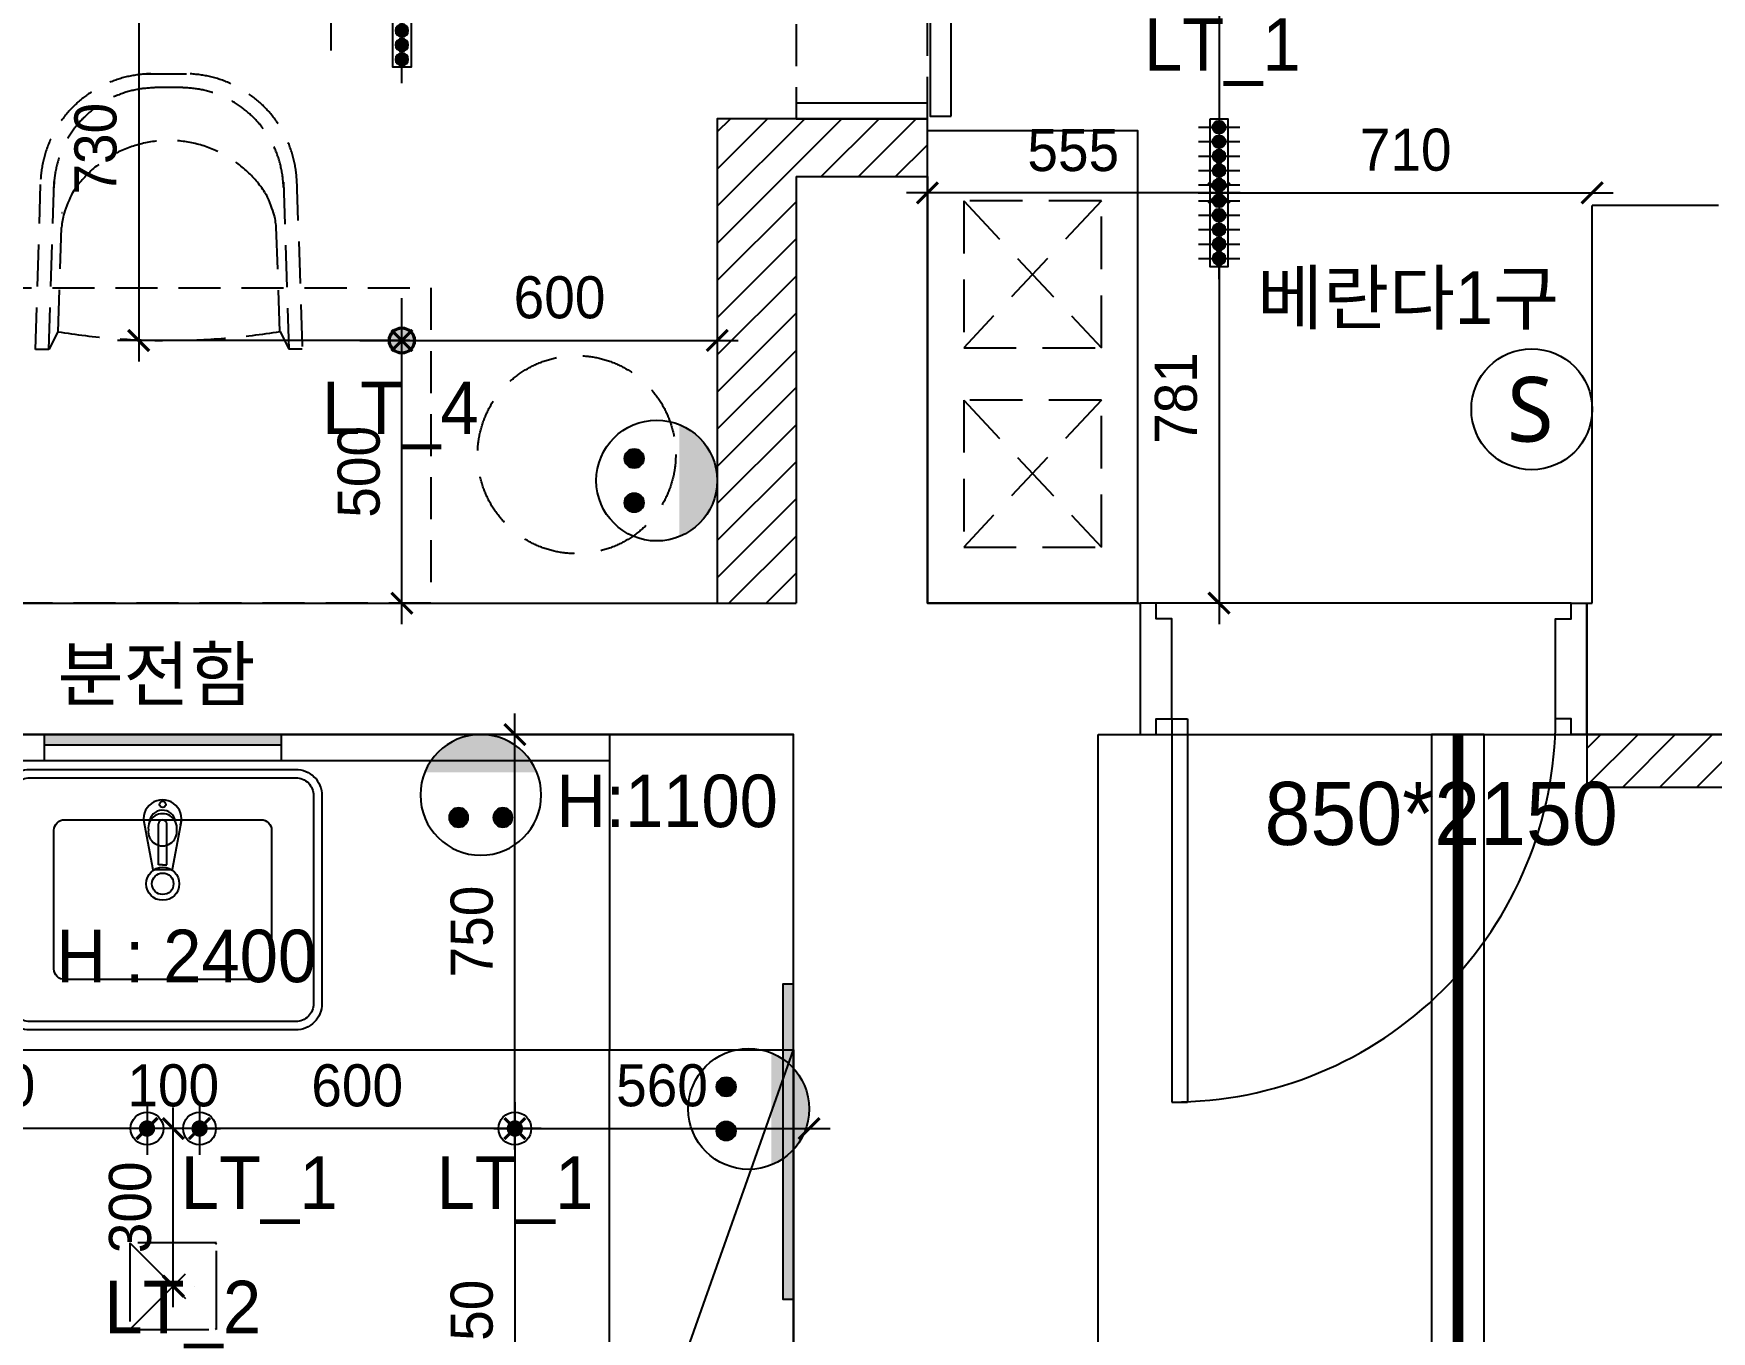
# Model space of a CAD drawing. Header units: inches. Extents: x 45519 to 207552, y -100391 to 47052.
# Drawn here: x 181137 to 184330, y 25843 to 28313 of the extents above; entities that cross this region are included whole.
import ezdxf

# ---------------------------------------------------------------- set-up
doc = ezdxf.new("R2010")
doc.units = ezdxf.units.IN
doc.header["$LTSCALE"] = 100
doc.header["$MEASUREMENT"] = 0
doc.header["$PDSIZE"] = 700.071425
for name, pattern in [('DASHEDX2', [1.5, 1, -0.5]), ('DH-HID2', [1.2, 0.8, -0.4]), ('HID', [2.3, 1.5, -0.8])]:
    doc.linetypes.add(name, pattern=pattern)
for name, color, linetype in [('0-ELC TEXT', 7, 'Continuous'), ('03-WAL NEW', 3, 'Continuous'), ('06-FUR', 6, 'Continuous'), ('07-DIM WAL', 5, 'Continuous'), ('2-con', 2, 'Continuous'), ('3.기호.계단선', 30, 'Continuous'), ('6FUR', 6, 'Continuous'), ('CO-BATH', 6, 'Continuous'), ('CO-DO-FR', 7, 'Continuous'), ('CO-DOOR', 8, 'Continuous'), ('FU-FURM', 251, 'DH-HID2'), ('RC-LIGHT', 7, 'Continuous'), ('도면층4', 4, 'Continuous'), ('도면층5', 5, 'Continuous'), ('설비', 140, 'Continuous')]:
    doc.layers.add(name, color=color, linetype=linetype)
doc.styles.add('HY 울릉도 L', font='')
doc.styles.add('코레일둥고', font='Korail_Round_Gothic_Medium.ttf')
doc.styles.get('HY 울릉도 L').set_extended_font_data('HY울릉도L')
doc.dimstyles.new('40', dxfattribs={"dimscale": 40, "dimtxt": 2, "dimasz": 1, "dimexe": 1, "dimexo": 1, "dimgap": 1, "dimtad": 1, "dimdec": 0, "dimrnd": 0.05, "dimdsep": 46, "dimlunit": 6, "dimtxsty": 'HY 울릉도 L', "dimblk": 'ARCHTICK', "dimcen": 2.5, "dimdle": 1, "dimclrd": 133, "dimclre": 133, "dimclrt": 30, "dimadec": 0, "dimazin": 0, "dimtfac": 1, "dimtdec": 0, "dimtix": 1, "dimtmove": 2, "dimatfit": 3, "dimldrblk": 'ARCHTICK', "dimfxl": 0, "dimlwd": -1, "dimlwe": -1, "dimarcsym": 0})
pattern_1 = [(45, (50851.974, 3807.85), (-35.355339, 35.355339), [])]

# ---------------------------------------------------------------- blocks, each defined once
blk = doc.blocks.new('_ArchTick')
at = {"color": 0, "linetype": 'ByBlock', "const_width": 0.15}
blk.add_lwpolyline([(-0.5, -0.5), (0.5, 0.5)], dxfattribs=at)
blk = doc.blocks.new('*D185')
at = {"layer": '07-DIM WAL', "color": 133}
blk.add_line((182012.9, 26228.8), (182652.9, 26228.8), dxfattribs=at)
at = {"layer": 'Defpoints', "color": 0}
for p in [(182052.9, 26228.8), (182612.9, 26228.8), (182612.9, 26228.8)]:
    blk.add_point(p, dxfattribs=at)
at = {"layer": '07-DIM WAL', "color": 133, "xscale": 40, "yscale": 40, "zscale": 40, "rotation": 180}
blk.add_blockref('_ArchTick', (182052.9, 26228.8), dxfattribs=at)
at = {"layer": '07-DIM WAL', "color": 133, "xscale": 40, "yscale": 40, "zscale": 40}
blk.add_blockref('_ArchTick', (182612.9, 26228.8), dxfattribs=at)
at = {"layer": '07-DIM WAL', "color": 30, "insert": (182332.9, 26310.6), "char_height": 80, "attachment_point": 5, "style": 'HY 울릉도 L'}
blk.add_mtext('560', dxfattribs=at)
blk = doc.blocks.new('*D186')
at = {"layer": '07-DIM WAL', "color": 133}
for p, q in [((182052.9, 26188.8), (182052.9, 27018.8)), ((182087.9, 26978.8), (182012.9, 26978.8)), ((182092.9, 26228.8), (182092.9, 26228.8))]:
    blk.add_line(p, q, dxfattribs=at)
at = {"layer": 'Defpoints', "color": 0}
for p in [(182052.9, 26978.8), (182127.9, 26978.8), (182052.9, 26228.8)]:
    blk.add_point(p, dxfattribs=at)
at = {"layer": '07-DIM WAL', "color": 133, "xscale": 40, "yscale": 40, "zscale": 40}
for p, rotation in [((182052.9, 26978.8), 90), ((182052.9, 26228.8), 270)]:
    blk.add_blockref('_ArchTick', p, dxfattribs=dict(at, rotation=rotation))
at = {"layer": '07-DIM WAL', "color": 30, "insert": (181971.2, 26603.8), "char_height": 80, "attachment_point": 5, "rotation": 90, "style": 'HY 울릉도 L'}
blk.add_mtext('750', dxfattribs=at)
blk = doc.blocks.new('*D187')
at = {"layer": '07-DIM WAL', "color": 133}
for p, q in [((182052.9, 26268.8), (182052.9, 25438.8)), ((182087.9, 25478.8), (182012.9, 25478.8))]:
    blk.add_line(p, q, dxfattribs=at)
at = {"layer": 'Defpoints', "color": 0}
for p in [(182052.9, 26228.8), (182052.9, 25478.8), (182127.9, 25478.8)]:
    blk.add_point(p, dxfattribs=at)
at = {"layer": '07-DIM WAL', "color": 133, "xscale": 40, "yscale": 40, "zscale": 40}
for p, rotation in [((182052.9, 26228.8), 90), ((182052.9, 25478.8), 270)]:
    blk.add_blockref('_ArchTick', p, dxfattribs=dict(at, rotation=rotation))
at = {"layer": '07-DIM WAL', "color": 30, "insert": (181971.2, 25853.8), "char_height": 80, "attachment_point": 5, "rotation": 90, "style": 'HY 울릉도 L'}
blk.add_mtext('750', dxfattribs=at)
blk = doc.blocks.new('*D188')
at = {"layer": '07-DIM WAL', "color": 133}
blk.add_line((182092.9, 26228.8), (181412.9, 26228.8), dxfattribs=at)
at = {"layer": 'Defpoints', "color": 0}
for p in [(181452.9, 26228.8), (181452.9, 26228.8), (182052.9, 26228.8)]:
    blk.add_point(p, dxfattribs=at)
at = {"layer": '07-DIM WAL', "color": 133, "xscale": 40, "yscale": 40, "zscale": 40, "rotation": 180}
blk.add_blockref('_ArchTick', (181452.9, 26228.8), dxfattribs=at)
at = {"layer": '07-DIM WAL', "color": 133, "xscale": 40, "yscale": 40, "zscale": 40}
blk.add_blockref('_ArchTick', (182052.9, 26228.8), dxfattribs=at)
at = {"layer": '07-DIM WAL', "color": 30, "insert": (181752.9, 26310.5), "char_height": 80, "attachment_point": 5, "style": 'HY 울릉도 L'}
blk.add_mtext('600', dxfattribs=at)
blk = doc.blocks.new('*D189')
at = {"layer": '07-DIM WAL', "color": 133}
for p, q in [((181352.9, 26228.8), (181312.9, 26228.8)), ((181452.9, 26228.8), (181352.9, 26228.8)), ((181452.9, 26228.8), (181492.9, 26228.8)), ((181352.9, 26188.8), (181352.9, 26188.8)), ((181452.9, 26188.8), (181452.9, 26188.8))]:
    blk.add_line(p, q, dxfattribs=at)
at = {"layer": 'Defpoints', "color": 0}
for p in [(181352.9, 26228.8), (181352.9, 26228.8), (181452.9, 26228.8)]:
    blk.add_point(p, dxfattribs=at)
at = {"layer": '07-DIM WAL', "color": 133, "xscale": 40, "yscale": 40, "zscale": 40}
blk.add_blockref('_ArchTick', (181352.9, 26228.8), dxfattribs=at)
at = {"layer": '07-DIM WAL', "color": 133, "xscale": 40, "yscale": 40, "zscale": 40, "rotation": 180}
blk.add_blockref('_ArchTick', (181452.9, 26228.8), dxfattribs=at)
at = {"layer": '07-DIM WAL', "color": 30, "insert": (181402.9, 26310.5), "char_height": 80, "attachment_point": 5, "style": 'HY 울릉도 L'}
blk.add_mtext('100', dxfattribs=at)
blk = doc.blocks.new('*D190')
at = {"layer": '07-DIM WAL', "color": 133}
for p, q in [((181392.9, 26228.8), (180712.9, 26228.8)), ((181352.9, 26188.8), (181352.9, 26188.8))]:
    blk.add_line(p, q, dxfattribs=at)
at = {"layer": 'Defpoints', "color": 0}
for p in [(180752.9, 26228.8), (180752.9, 26228.8), (181352.9, 26228.8)]:
    blk.add_point(p, dxfattribs=at)
at = {"layer": '07-DIM WAL', "color": 133, "xscale": 40, "yscale": 40, "zscale": 40, "rotation": 180}
blk.add_blockref('_ArchTick', (180752.9, 26228.8), dxfattribs=at)
at = {"layer": '07-DIM WAL', "color": 133, "xscale": 40, "yscale": 40, "zscale": 40}
blk.add_blockref('_ArchTick', (181352.9, 26228.8), dxfattribs=at)
at = {"layer": '07-DIM WAL', "color": 30, "insert": (181052.9, 26310.5), "char_height": 80, "attachment_point": 5, "style": 'HY 울릉도 L'}
blk.add_mtext('600', dxfattribs=at)
blk = doc.blocks.new('1')
at = {"linetype": 'Continuous'}
h = blk.add_hatch(color=4, dxfattribs=at)
h.dxf.hatch_style = 1
edge = h.paths.add_edge_path()
edge.add_arc((11539653.5, -14273503.8), 37.5, 0, 360)
at = {"color": 1, "linetype": 'Continuous'}
for p, q in [((11539653.5, -14273637.1), (11539653.5, -14273370.5)), ((11539520.2, -14273503.8), (11539786.8, -14273503.8))]:
    blk.add_line(p, q, dxfattribs=at)
at = {"color": 4, "linetype": 'Continuous'}
for radius in [41.5, 37.5]:
    blk.add_circle((11539653.5, -14273503.8), radius, dxfattribs=at)
blk = doc.blocks.new("5RN'")
at = {"layer": 'RC-LIGHT'}
blk.add_lwpolyline([(188137.5, 27400.3), (188277.5, 27400.3), (188277.5, 27435.3), (188137.5, 27435.3)], close=True, dxfattribs=at)
at = {"layer": 'RC-LIGHT', "yscale": 0.2948704765105351, "zscale": 0.2948704765105351}
for p, xscale in [((-3214550.6, 4236252.7), 0.2948704765105351), ((-3214523.1, 4236252.7), 0.2948704765105351), ((3590910.6, 4236252.7), -0.2948704765105351), ((3590938.1, 4236252.7), -0.2948704765105351), ((3590965.5, 4236252.7), -0.2948704765105351)]:
    blk.add_blockref('1', p, dxfattribs=dict(at, xscale=xscale))
blk = doc.blocks.new('*D199')
at = {"layer": '07-DIM WAL', "color": 133}
for p, q in [((183392.9, 29549.8), (183392.9, 27969.8)), ((183432.9, 29509.8), (183432.9, 29509.8)), ((183432.9, 28009.8), (183432.9, 28009.8))]:
    blk.add_line(p, q, dxfattribs=at)
at = {"layer": 'Defpoints', "color": 0}
for p in [(183392.9, 29509.8), (183392.9, 28009.8), (183392.9, 28009.8)]:
    blk.add_point(p, dxfattribs=at)
at = {"layer": '07-DIM WAL', "color": 133, "xscale": 40, "yscale": 40, "zscale": 40}
for p, rotation in [((183392.9, 29509.8), 90), ((183392.9, 28009.8), 270)]:
    blk.add_blockref('_ArchTick', p, dxfattribs=dict(at, rotation=rotation))
at = {"layer": '07-DIM WAL', "color": 30, "insert": (183305, 28759.8), "char_height": 80, "attachment_point": 5, "rotation": 90, "style": 'HY 울릉도 L'}
blk.add_mtext('1,500', dxfattribs=at)
blk = doc.blocks.new('vudauseh2')
at = {"layer": '3.기호.계단선'}
h = blk.add_hatch(color=256, dxfattribs=at)
h.dxf.hatch_style = 1
h.paths.add_polyline_path([(180557.9, 9158.8), (181007.9, 9158.8), (181007.9, 9138.8), (180557.9, 9138.8)])
h.paths.add_polyline_path([(181982.9, 8683.8), (181962.9, 8683.8), (181962.9, 8083.8), (181982.9, 8083.8)])
at = {"layer": '2-con'}
for p, q in [((181987.9, 10220.8), (182237.9, 10220.8)), ((181987.9, 10220.8), (181987.9, 9408.8)), ((182237.9, 10220.8), (182237.9, 9408.8)), ((183502.9, 9408.8), (183502.9, 10165.8)), ((183742.9, 10165.8), (183502.9, 10165.8)), ((179492.9, 9408.8), (181987.9, 9408.8)), ((182237.9, 9408.8), (182642.9, 9408.8)), ((182642.9, 9408.8), (182642.9, 9158.8)), ((183492.9, 9158.8), (183492.9, 9408.8)), ((183492.9, 9408.8), (183502.9, 9408.8)), ((179492.9, 9158.8), (181982.9, 9158.8)), ((181982.9, 7868.8), (181982.9, 9158.8)), ((182562.9, 5568.8), (182562.9, 9158.8)), ((182562.9, 9158.8), (182642.9, 9158.8)), ((183492.9, 9158.8), (185567.9, 9158.8))]:
    blk.add_line(p, q, dxfattribs=at)
at = {"layer": '3.기호.계단선'}
for points in [[(180557.9, 9158.8), (181007.9, 9158.8), (181007.9, 9138.8), (180557.9, 9138.8), (180557.9, 9158.8)], [(181982.9, 8683.8), (181962.9, 8683.8), (181962.9, 8083.8), (181982.9, 8083.8), (181982.9, 8683.8)]]:
    blk.add_lwpolyline(points, dxfattribs=at)
at = {"layer": '도면층4'}
for p, q in [((183462.9, 9408.8), (182672.9, 9408.8)), ((182702.9, 9188.8), (182702.9, 8458.8)), ((182702.9, 9188.8), (182732.9, 9188.8)), ((182732.9, 9188.8), (182732.9, 8459.4)), ((182642.9, 9158.8), (183492.9, 9158.8)), ((182702.9, 8458.8), (182732.9, 8458.8))]:
    blk.add_line(p, q, dxfattribs=at)
for points in [[(182642.9, 9158.8), (182672.9, 9158.8), (182672.9, 9188.8), (182702.9, 9188.8), (182702.9, 9378.8), (182672.9, 9378.8), (182672.9, 9408.8), (182642.9, 9408.8), (182642.9, 9158.8)], [(183492.9, 9158.8), (183462.9, 9158.8), (183462.9, 9188.8), (183432.9, 9188.8), (183432.9, 9378.8), (183462.9, 9378.8), (183462.9, 9408.8), (183492.9, 9408.8), (183492.9, 9158.8)]]:
    blk.add_lwpolyline(points, dxfattribs=at)
at = {"layer": '도면층5'}
blk.add_arc((182703.9, 9188.4), 729.1, 269.9255, 0.0308, dxfattribs=at)
at = {"layer": '도면층4', "style": '코레일둥고'}
blk.add_text('850*2150', height=120, dxfattribs=at).set_placement((182879.4, 8948.6))
blk = doc.blocks.new('CJSWJDEH')
at = {"layer": '03-WAL NEW'}
h = blk.add_hatch(dxfattribs=at)
h.set_pattern_fill('_USER', color=256, scale=50, angle=45, pattern_type=0)
h.set_pattern_definition(pattern_1)
h.paths.add_polyline_path([(207489.9, 31958.7), (207489.9, 31036.7), (207639.9, 31036.7), (207639.9, 31848.7), (207889.9, 31848.7), (207889.9, 31958.7), (207639.9, 31958.7)])
h = blk.add_hatch(dxfattribs=at)
h.set_pattern_fill('_USER', color=256, scale=50, angle=45, pattern_type=0)
h.set_pattern_definition(pattern_1)
h.paths.add_polyline_path([(209144.9, 30686.7), (211054.3, 30686.7), (211054.3, 30786.7), (209144.9, 30786.7)])
blk.add_lwpolyline([(207639.9, 31848.7), (207889.9, 31848.7), (207889.9, 31958.7), (207489.9, 31958.7), (207489.9, 31036.7)], dxfattribs=at)
blk.add_lwpolyline([(209144.9, 30686.7), (211054.3, 30686.7), (211054.3, 30786.7), (209144.9, 30786.7)], close=True, dxfattribs=at)
at = {"layer": '06-FUR', "color": 8, "linetype": 'DASHEDX2'}
for p, q in [((207958.9, 31802.6), (208220.9, 31522.6)), ((208220.9, 31802.6), (207958.9, 31522.6)), ((207958.9, 31423.3), (208220.9, 31143.3)), ((208220.9, 31423.3), (207958.9, 31143.3))]:
    blk.add_line(p, q, dxfattribs=at)
at = {"layer": '06-FUR', "color": 8}
blk.add_line((207284.9, 29196.7), (207634.9, 30186.7), dxfattribs=at)
at = {"layer": '06-FUR', "color": 8, "linetype": 'DASHEDX2'}
for points in [[(207958.9, 31802.6), (207958.9, 31522.6), (208220.9, 31522.6), (208220.9, 31802.6)], [(207958.9, 31423.3), (207958.9, 31143.3), (208220.9, 31143.3), (208220.9, 31423.3)]]:
    blk.add_lwpolyline(points, close=True, dxfattribs=at)
at = {"layer": '06-FUR', "color": 8}
for points in [[(207634.9, 30786.7), (205984.9, 30786.7), (205984.9, 30186.7), (207634.9, 30186.7), (207634.9, 30786.7)], [(207284.9, 30786.7), (207284.9, 30736.7), (205984.9, 30736.7), (205984.9, 30786.7), (207284.9, 30786.7)], [(207634.9, 29196.7), (207284.9, 29196.7), (207284.9, 30186.7), (207634.9, 30186.7), (207634.9, 29196.7)]]:
    blk.add_lwpolyline(points, dxfattribs=at)
blk.add_lwpolyline([(207284.9, 30186.7), (207634.9, 30186.7), (207634.9, 30786.7), (207284.9, 30786.7)], close=True, dxfattribs=at)
at = {"layer": '06-FUR', "color": 8, "linetype": 'DASHEDX2'}
blk.add_circle((207222.5, 31319.4), 188.5, dxfattribs=at)
at = {"layer": '6FUR', "color": 8}
for p, q in [((206398.4, 30624.1), (206416, 30529.9)), ((206470.4, 30624.2), (206453.1, 30529.9)), ((206426.8, 30538.7), (206426.8, 30616.4)), ((206442.4, 30538.7), (206442.4, 30616.4)), ((206416, 30529.9), (206453.1, 30529.9)), ((206434.6, 30538.7), (206426.8, 30538.7)), ((206434.6, 30538.7), (206442.4, 30538.7))]:
    blk.add_line(p, q, dxfattribs=at)
for points in [[(206687.9, 30224.4), (206181.9, 30224.4, -0.414214), (206131.9, 30274.4), (206131.9, 30670.4, -0.414214), (206181.9, 30720.4), (206687.9, 30720.4, -0.414214), (206737.9, 30670.4), (206737.9, 30274.4, -0.414214)], [(206687.9, 30240.4), (206181.9, 30240.4, -0.414214), (206147.9, 30274.4), (206147.9, 30670.4, -0.414214), (206181.9, 30704.4), (206687.9, 30704.4, -0.414214), (206721.9, 30670.4), (206721.9, 30274.4, -0.414214)], [(206621.9, 30320.4), (206247.9, 30320.4, -0.414214), (206227.9, 30340.4), (206227.9, 30604.4, -0.414214), (206247.9, 30624.4), (206621.9, 30624.4, -0.414214), (206641.9, 30604.4), (206641.9, 30340.4, -0.414214)]]:
    blk.add_lwpolyline(points, format="xyb", close=True, dxfattribs=at)
for centre, radius in [((206434.8, 30653.7), 6), ((206434.9, 30502.6), 31.5), ((206434.9, 30502.6), 20.5)]:
    blk.add_circle(centre, radius, dxfattribs=at)
for centre, radius, start, end in [((206434.4, 30626.2), 36.1, 342.0696, 197.8129), ((206434.6, 30608.7), 27.3, 353.1079, 186.8921), ((206434.3, 30617.7), 25, 7.3344, 176.7063), ((206434.6, 30616.4), 7.81, 0, 180), ((206434.6, 30602.1), 27.3, 173.1079, 6.8921)]:
    blk.add_arc(centre, radius, start, end, dxfattribs=at)
at = {"layer": 'CO-BATH', "color": 8}
blk.add_lwpolyline([(207889.9, 31936.7), (208289.9, 31936.7), (208289.9, 31036.7), (207889.9, 31036.7)], close=True, dxfattribs=at)
at = {"layer": 'CO-DO-FR', "color": 8}
blk.add_lwpolyline([(207889.9, 31958.7), (207889.9, 31988.7), (207639.9, 31988.7), (207639.9, 31958.7)], close=True, dxfattribs=at)
at = {"layer": 'CO-DOOR', "color": 8, "linetype": 'DH-HID2'}
blk.add_lwpolyline([(207639.9, 31958.7), (207889.9, 31958.7), (207889.9, 32858.7), (207639.9, 32858.7), (207639.9, 31958.7), (207639.9, 31958.7)], dxfattribs=at)
at = {"layer": 'CO-DOOR', "color": 8}
blk.add_lwpolyline([(207934.9, 31963.7), (207934.9, 32853.7), (207894.9, 32853.7), (207894.9, 31963.7)], close=True, dxfattribs=at)
at = {"layer": 'FU-FURM', "color": 8}
for p, q in [((206402, 32044.3), (206480, 32044.4)), ((206420, 32019), (206473.1, 32019)), ((206192.7, 31519.4), (206202.5, 31833.6)), ((206218.1, 31519.5), (206228, 31840)), ((206664.4, 31838.2), (206675, 31520)), ((206689.5, 31844.8), (206700.4, 31520.1)), ((206256.6, 31804.1), (206254.5, 31798.8)), ((206258.8, 31809.1), (206256.6, 31804.1)), ((206261, 31813.9), (206258.8, 31809.1)), ((206263.2, 31818.1), (206261, 31813.9)), ((206629.2, 31818.6), (206631.4, 31814.3)), ((206631.4, 31814.3), (206633.6, 31809.6)), ((206633.6, 31809.6), (206635.8, 31804.5)), ((206635.8, 31804.5), (206638, 31799.3)), ((206244.5, 31768.2), (206243.9, 31764.9)), ((206245.2, 31771.5), (206244.5, 31768.2)), ((206246.2, 31775.2), (206245.2, 31771.5)), ((206247.4, 31779.1), (206246.2, 31775.2)), ((206248.8, 31783.5), (206247.4, 31779.1)), ((206250.5, 31788.4), (206248.8, 31783.5)), ((206252.4, 31793.5), (206250.5, 31788.4)), ((206254.5, 31798.8), (206252.4, 31793.5)), ((206638, 31799.3), (206640, 31794)), ((206640, 31794), (206641.9, 31788.9)), ((206641.9, 31788.9), (206643.6, 31784)), ((206643.6, 31784), (206645.1, 31779.6)), ((206645.1, 31779.6), (206646.3, 31775.7)), ((206646.3, 31775.7), (206647.3, 31772)), ((206647.3, 31772), (206648, 31768.7)), ((206648, 31768.7), (206648.6, 31765.4)), ((206236.1, 31553.3), (206242.2, 31751.9)), ((206242.6, 31755.3), (206242.2, 31751.9)), ((206243, 31758.6), (206242.6, 31755.3)), ((206243.4, 31761.7), (206243, 31758.6)), ((206243.9, 31764.9), (206243.4, 31761.7)), ((206648.6, 31765.4), (206649.1, 31762.2)), ((206649.1, 31762.2), (206649.6, 31759.1)), ((206649.6, 31759.1), (206649.9, 31755.8)), ((206649.9, 31755.8), (206650.3, 31752.4)), ((206650.3, 31752.4), (206657, 31553.8)), ((206235, 31553.3), (206218.1, 31519.5)), ((206658, 31553.9), (206675, 31520)), ((206218.1, 31519.5), (206192.7, 31519.4)), ((206700.4, 31520.1), (206675, 31520))]:
    blk.add_line(p, q, dxfattribs=at)
blk.add_lwpolyline([(205144.9, 31036.7), (205144.9, 31636.7), (206944.9, 31636.7), (206944.9, 31036.7), (205144.9, 31036.7)], dxfattribs=at)
for centre, radius, start, end in [((206415.7, 31830.7), 213.6, 90.9092, 178.7855), ((206476.6, 31830.8), 213.6, 1.3567, 89.233), ((206422, 31823.4), 194.3, 90.9092, 178.7854), ((206470.3, 31823.5), 194.3, 1.3565, 89.233), ((206446.3, 31698.9), 218.5, 33.195, 146.9472), ((206446.3, 31698.9), 218.5, 158.3494, 158.4722), ((206446.3, 31698.9), 218.5, 21.67, 21.7928), ((206444.9, 32867.3), 1330.6, 260.9232, 279.2189)]:
    blk.add_arc(centre, radius, start, end, dxfattribs=at)
blk.add_blockref('vudauseh2', (25652, 21627.9))
blk = doc.blocks.new('SW')
at = {"layer": '설비', "color": 140}
blk.add_circle((11533254.1, -14277699.4), 184, dxfattribs=at)
at = {"layer": '설비', "color": 140, "insert": (11533320, -14277600.8), "char_height": 197.143, "attachment_point": 3, "style": '코레일둥고'}
blk.add_mtext_dynamic_manual_height_columns('{\\fMalgun Gothic|b0|i0|c129|p50;S}', width=314.327, gutter_width=2.19, heights=[0], dxfattribs=at)
blk = doc.blocks.new('egoo')
at = {"layer": '설비'}
h = blk.add_hatch(color=140, dxfattribs=at)
edge = h.paths.add_edge_path()
edge.add_arc((1015645.3, 443433.7), 22.3, 0, 360)
h = blk.add_hatch(color=140, dxfattribs=at)
edge = h.paths.add_edge_path()
edge.add_arc((1015747.7, 443433.7), 22.3, 0, 360)
h = blk.add_hatch(color=140, dxfattribs=at)
edge = h.paths.add_edge_path()
edge.add_line((1015826.3, 443329.1), (1015566.6, 443329.1))
edge.add_ellipse((1015696.5, 443381.5), major_axis=(99, 99), ratio=1, start_angle=156.9578, end_angle=293.0422)
at = {"layer": '설비', "color": 140}
for centre, radius in [((1015696.5, 443381.5), 140), ((1015645.3, 443433.7), 22.3), ((1015747.7, 443433.7), 22.3)]:
    blk.add_circle(centre, radius, dxfattribs=at)
blk = doc.blocks.new('hallogen')
h = blk.add_hatch(color=256)
h.dxf.hatch_style = 1
edge = h.paths.add_edge_path()
edge.add_arc((48591.7, 60854.3), 31.2, 0, 360, ccw=False)
at = {"color": 1, "linetype": 'Continuous'}
for p, q in [((48591.7, 60954.3), (48591.7, 60754.3)), ((48691.7, 60854.3), (48491.7, 60854.3))]:
    blk.add_line(p, q, dxfattribs=at)
at = {"color": 4, "linetype": 'Continuous'}
blk.add_circle((48591.7, 60854.3), 62.5, dxfattribs=at)
blk = doc.blocks.new('*D281')
at = {"layer": '07-DIM WAL', "color": 133}
for p, q in [((181402.9, 25888.8), (181402.9, 26268.8)), ((181442.9, 26228.8), (181442.9, 26228.8)), ((181442.9, 25928.8), (181442.9, 25928.8))]:
    blk.add_line(p, q, dxfattribs=at)
at = {"layer": 'Defpoints', "color": 0}
for p in [(181402.9, 26228.8), (181402.9, 26228.8), (181402.9, 25928.8)]:
    blk.add_point(p, dxfattribs=at)
at = {"layer": '07-DIM WAL', "color": 133, "xscale": 40, "yscale": 40, "zscale": 40}
for p, rotation in [((181402.9, 26228.8), 90), ((181402.9, 25928.8), 270)]:
    blk.add_blockref('_ArchTick', p, dxfattribs=dict(at, rotation=rotation))
at = {"layer": '07-DIM WAL', "color": 30, "insert": (181321.1, 26078.8), "char_height": 80, "attachment_point": 5, "rotation": 90, "style": 'HY 울릉도 L'}
blk.add_mtext('300', dxfattribs=at)
blk = doc.blocks.new('15RN')
at = {"linetype": 'Continuous'}
h = blk.add_hatch(color=4, dxfattribs=at)
h.dxf.hatch_style = 1
edge = h.paths.add_edge_path()
edge.add_arc((178902.9, 29403.8), 11.1, -90, 270)
h = blk.add_hatch(color=4, dxfattribs=at)
h.dxf.hatch_style = 1
edge = h.paths.add_edge_path()
edge.add_arc((178902.9, 29376.3), 11.1, -90, 270)
h = blk.add_hatch(color=4, dxfattribs=at)
h.dxf.hatch_style = 1
edge = h.paths.add_edge_path()
edge.add_arc((178902.9, 29348.8), 11.1, 90, 450, ccw=False)
h = blk.add_hatch(color=4, dxfattribs=at)
h.dxf.hatch_style = 1
edge = h.paths.add_edge_path()
edge.add_arc((178902.9, 29321.4), 11.1, 90, 450, ccw=False)
h = blk.add_hatch(color=4, dxfattribs=at)
h.dxf.hatch_style = 1
edge = h.paths.add_edge_path()
edge.add_arc((178902.9, 29293.9), 11.1, 90, 450, ccw=False)
h = blk.add_hatch(color=4, dxfattribs=at)
h.dxf.hatch_style = 1
edge = h.paths.add_edge_path()
edge.add_arc((178902.9, 29263.8), 11.1, -90, 270)
h = blk.add_hatch(color=4, dxfattribs=at)
h.dxf.hatch_style = 1
edge = h.paths.add_edge_path()
edge.add_arc((178902.9, 29236.3), 11.1, -90, 270)
h = blk.add_hatch(color=4, dxfattribs=at)
h.dxf.hatch_style = 1
edge = h.paths.add_edge_path()
edge.add_arc((178902.9, 29208.8), 11.1, 90, 450, ccw=False)
h = blk.add_hatch(color=4, dxfattribs=at)
h.dxf.hatch_style = 1
edge = h.paths.add_edge_path()
edge.add_arc((178902.9, 29181.4), 11.1, 90, 450, ccw=False)
h = blk.add_hatch(color=4, dxfattribs=at)
h.dxf.hatch_style = 1
edge = h.paths.add_edge_path()
edge.add_arc((178902.9, 29153.9), 11.1, 90, 450, ccw=False)
h = blk.add_hatch(color=4, dxfattribs=at)
h.dxf.hatch_style = 1
edge = h.paths.add_edge_path()
edge.add_arc((178902.9, 29123.8), 11.1, -90, 270)
h = blk.add_hatch(color=4, dxfattribs=at)
h.dxf.hatch_style = 1
edge = h.paths.add_edge_path()
edge.add_arc((178902.9, 29096.3), 11.1, -90, 270)
h = blk.add_hatch(color=4, dxfattribs=at)
h.dxf.hatch_style = 1
edge = h.paths.add_edge_path()
edge.add_arc((178902.9, 29068.8), 11.1, 90, 450, ccw=False)
h = blk.add_hatch(color=4, dxfattribs=at)
h.dxf.hatch_style = 1
edge = h.paths.add_edge_path()
edge.add_arc((178902.9, 29041.4), 11.1, 90, 450, ccw=False)
h = blk.add_hatch(color=4, dxfattribs=at)
h.dxf.hatch_style = 1
edge = h.paths.add_edge_path()
edge.add_arc((178902.9, 29013.9), 11.1, 90, 450, ccw=False)
at = {"color": 1, "linetype": 'Continuous'}
for p, q in [((178902.9, 28968.8), (178902.9, 29448.8)), ((178950.4, 29208.8), (178855.4, 29208.8))]:
    blk.add_line(p, q, dxfattribs=at)
at = {"color": 4, "linetype": 'Continuous'}
for centre, radius in [((178902.9, 29403.8), 12.2), ((178902.9, 29403.8), 11.1), ((178902.9, 29376.3), 12.2), ((178902.9, 29376.3), 11.1), ((178902.9, 29348.8), 12.2), ((178902.9, 29348.8), 11.1), ((178902.9, 29321.4), 12.2), ((178902.9, 29321.4), 11.1), ((178902.9, 29293.9), 12.2), ((178902.9, 29293.9), 11.1), ((178902.9, 29263.8), 12.2), ((178902.9, 29236.3), 12.2), ((178902.9, 29263.8), 11.1), ((178902.9, 29236.3), 11.1), ((178902.9, 29208.8), 12.2), ((178902.9, 29208.8), 11.1), ((178902.9, 29181.4), 12.2), ((178902.9, 29181.4), 11.1), ((178902.9, 29153.9), 12.2), ((178902.9, 29153.9), 11.1), ((178902.9, 29123.8), 12.2), ((178902.9, 29123.8), 11.1), ((178902.9, 29096.3), 12.2), ((178902.9, 29096.3), 11.1), ((178902.9, 29068.8), 12.2), ((178902.9, 29068.8), 11.1), ((178902.9, 29041.4), 12.2), ((178902.9, 29013.9), 12.2), ((178902.9, 29041.4), 11.1), ((178902.9, 29013.9), 11.1)]:
    blk.add_circle(centre, radius, dxfattribs=at)
at = {"layer": 'RC-LIGHT'}
blk.add_lwpolyline([(178885.4, 29418.8), (178885.4, 28998.8), (178920.4, 28998.8), (178920.4, 29418.8)], close=True, dxfattribs=at)
blk = doc.blocks.new('*D342')
at = {"layer": '07-DIM WAL', "color": 133}
for p, q in [((181837.9, 27188.8), (181837.9, 27768.8)), ((181877.9, 27728.8), (181877.9, 27728.8)), ((181877.9, 27228.8), (181877.9, 27228.8))]:
    blk.add_line(p, q, dxfattribs=at)
at = {"layer": 'Defpoints', "color": 0}
for p in [(181837.9, 27728.8), (181837.9, 27728.8), (181837.9, 27228.8)]:
    blk.add_point(p, dxfattribs=at)
at = {"layer": '07-DIM WAL', "color": 133, "xscale": 40, "yscale": 40, "zscale": 40}
for p, rotation in [((181837.9, 27728.8), 90), ((181837.9, 27228.8), 270)]:
    blk.add_blockref('_ArchTick', p, dxfattribs=dict(at, rotation=rotation))
at = {"layer": '07-DIM WAL', "color": 30, "insert": (181756.2, 27478.8), "char_height": 80, "attachment_point": 5, "rotation": 90, "style": 'HY 울릉도 L'}
blk.add_mtext('500', dxfattribs=at)
blk = doc.blocks.new('*D343')
at = {"layer": '07-DIM WAL', "color": 133}
for p, q in [((182437.9, 27768.8), (182437.9, 27768.8)), ((181797.9, 27728.8), (182477.9, 27728.8))]:
    blk.add_line(p, q, dxfattribs=at)
at = {"layer": 'Defpoints', "color": 0}
for p in [(181837.9, 27728.8), (182437.9, 27728.8), (182437.9, 27728.8)]:
    blk.add_point(p, dxfattribs=at)
at = {"layer": '07-DIM WAL', "color": 133, "xscale": 40, "yscale": 40, "zscale": 40, "rotation": 180}
blk.add_blockref('_ArchTick', (181837.9, 27728.8), dxfattribs=at)
at = {"layer": '07-DIM WAL', "color": 133, "xscale": 40, "yscale": 40, "zscale": 40}
blk.add_blockref('_ArchTick', (182437.9, 27728.8), dxfattribs=at)
at = {"layer": '07-DIM WAL', "color": 30, "insert": (182137.9, 27810.5), "char_height": 80, "attachment_point": 5, "style": 'HY 울릉도 L'}
blk.add_mtext('600', dxfattribs=at)
blk = doc.blocks.new('ZHSTPSXMCNRK')
at = {"layer": '설비'}
h = blk.add_hatch(color=10, dxfattribs=at)
edge = h.paths.add_edge_path()
edge.add_arc((124791.9, 27386.8), 18.3, 0, 360)
h = blk.add_hatch(color=10, dxfattribs=at)
edge = h.paths.add_edge_path()
edge.add_arc((124876, 27386.8), 18.3, 0, 360)
h = blk.add_hatch(color=10, dxfattribs=at)
edge = h.paths.add_edge_path()
edge.add_line((124940.6, 27300.8), (124727.3, 27300.8))
edge.add_ellipse((124834, 27343.8), major_axis=(81.3, 81.3), ratio=1, start_angle=156.9578, end_angle=293.0422)
at = {"layer": '설비', "color": 10}
for centre, radius in [((124834, 27343.8), 115), ((124791.9, 27386.8), 18.3), ((124876, 27386.8), 18.3)]:
    blk.add_circle(centre, radius, dxfattribs=at)
blk = doc.blocks.new('*D388')
at = {"layer": '07-DIM WAL', "color": 133}
for p, q in [((183392.9, 28049.8), (183392.9, 27188.8)), ((183432.9, 28009.8), (183432.9, 28009.8)), ((183432.9, 27228.8), (183432.9, 27228.8))]:
    blk.add_line(p, q, dxfattribs=at)
at = {"layer": 'Defpoints', "color": 0}
for p in [(183392.9, 28009.8), (183392.9, 27228.8), (183392.9, 27228.8)]:
    blk.add_point(p, dxfattribs=at)
at = {"layer": '07-DIM WAL', "color": 133, "xscale": 40, "yscale": 40, "zscale": 40}
for p, rotation in [((183392.9, 28009.8), 90), ((183392.9, 27228.8), 270)]:
    blk.add_blockref('_ArchTick', p, dxfattribs=dict(at, rotation=rotation))
at = {"layer": '07-DIM WAL', "color": 30, "insert": (183311.2, 27619.3), "char_height": 80, "attachment_point": 5, "rotation": 90, "style": 'HY 울릉도 L'}
blk.add_mtext('781', dxfattribs=at)
blk = doc.blocks.new('*D389')
at = {"layer": '07-DIM WAL', "color": 133}
blk.add_line((183432.9, 28009.8), (182797.9, 28009.8), dxfattribs=at)
at = {"layer": 'Defpoints', "color": 0}
for p in [(182837.9, 28009.8), (182837.9, 28009.8), (183392.9, 28009.8)]:
    blk.add_point(p, dxfattribs=at)
at = {"layer": '07-DIM WAL', "color": 133, "xscale": 40, "yscale": 40, "zscale": 40, "rotation": 180}
blk.add_blockref('_ArchTick', (182837.9, 28009.8), dxfattribs=at)
at = {"layer": '07-DIM WAL', "color": 133, "xscale": 40, "yscale": 40, "zscale": 40}
blk.add_blockref('_ArchTick', (183392.9, 28009.8), dxfattribs=at)
at = {"layer": '07-DIM WAL', "color": 30, "insert": (183115.4, 28090.7), "char_height": 80, "attachment_point": 5, "style": 'HY 울릉도 L'}
blk.add_mtext('555', dxfattribs=at)
blk = doc.blocks.new('*D390')
at = {"layer": '07-DIM WAL', "color": 133}
blk.add_line((183352.9, 28009.8), (184142.9, 28009.8), dxfattribs=at)
at = {"layer": 'Defpoints', "color": 0}
for p in [(183392.9, 28009.8), (184102.9, 28009.8), (184102.9, 28009.8)]:
    blk.add_point(p, dxfattribs=at)
at = {"layer": '07-DIM WAL', "color": 133, "xscale": 40, "yscale": 40, "zscale": 40, "rotation": 180}
blk.add_blockref('_ArchTick', (183392.9, 28009.8), dxfattribs=at)
at = {"layer": '07-DIM WAL', "color": 133, "xscale": 40, "yscale": 40, "zscale": 40}
blk.add_blockref('_ArchTick', (184102.9, 28009.8), dxfattribs=at)
at = {"layer": '07-DIM WAL', "color": 30, "insert": (183747.9, 28091.5), "char_height": 80, "attachment_point": 5, "style": 'HY 울릉도 L'}
blk.add_mtext('710', dxfattribs=at)
blk = doc.blocks.new('*D410')
at = {"layer": '07-DIM WAL', "color": 133}
for p, q in [((181337.1, 28498.8), (181337.1, 27688.8)), ((181845.4, 28458.8), (181297.1, 28458.8)), ((181852.9, 27728.8), (181297.1, 27728.8))]:
    blk.add_line(p, q, dxfattribs=at)
at = {"layer": 'Defpoints', "color": 0}
for p in [(181885.4, 28458.8), (181337.1, 27728.8), (181892.9, 27728.8)]:
    blk.add_point(p, dxfattribs=at)
at = {"layer": '07-DIM WAL', "color": 133, "xscale": 40, "yscale": 40, "zscale": 40}
for p, rotation in [((181337.1, 28458.8), 90), ((181337.1, 27728.8), 270)]:
    blk.add_blockref('_ArchTick', p, dxfattribs=dict(at, rotation=rotation))
at = {"layer": '07-DIM WAL', "color": 30, "insert": (181255.3, 28093.8), "char_height": 80, "attachment_point": 5, "rotation": 90, "style": 'HY 울릉도 L'}
blk.add_mtext('730', dxfattribs=at)

msp = doc.modelspace()

# ---------------------------------------------------------------- linework, layer by layer
at = {"layer": '3.기호.계단선', "linetype": 'HID'}
for p, q in [((181320.4, 25846.3), (181485.4, 26011.3)), ((181320.4, 26011.3), (181485.4, 25846.3))]:
    msp.add_line(p, q, dxfattribs=at)
msp.add_lwpolyline([(181320.4, 25846.3), (181485.4, 25846.3), (181485.4, 26011.3), (181320.4, 26011.3)], close=True, dxfattribs=at)
at = {"layer": 'RC-LIGHT'}
msp.add_lwpolyline([(183897.4, 23718.8), (183897.4, 26978.8), (183797.4, 26978.8), (183797.4, 23718.8), (183897.4, 23718.8)], dxfattribs=at)
at = {"layer": '설비', "color": 140}
msp.add_lwpolyline([(181157.9, 26978.8), (181607.9, 26978.8), (181607.9, 26928.8), (181157.9, 26928.8)], close=True, dxfattribs=at)
at = {"layer": '설비', "color": 140, "const_width": 20}
msp.add_lwpolyline([(183847.4, 26978.8), (183847.4, 23718.8)], dxfattribs=at)

# ---------------------------------------------------------------- block references
msp.add_blockref('CJSWJDEH', (-25052, -3807.9))
at = {"layer": 'RC-LIGHT', "xscale": -1}
msp.add_blockref('15RN', (360740.8, -750), dxfattribs=at)
at = {"layer": 'RC-LIGHT', "xscale": -0.6024096385271789, "yscale": 0.6024096385271789, "zscale": 0.6024096385271789, "rotation": 180}
msp.add_blockref('1', (-6769895.6, -8570134.9), dxfattribs=at)
at = {"layer": 'RC-LIGHT', "rotation": 270}
for p in [(155975.1, 216287.3), (155975.1, 216147.3)]:
    msp.add_blockref("5RN'", p, dxfattribs=at)
at = {"layer": 'RC-LIGHT'}
for name, p, xscale, yscale, zscale in [('1', (-6769760.6, 8626225.1), 0.6024096385271789, 0.6024096385271789, 0.6024096385271789), ('hallogen', (157057.1, -4198.3), 0.5, 0.5, 0.5), ('hallogen', (157157.1, -4198.3), 0.5, 0.5, 0.5), ('hallogen', (157757.1, -4198.3), 0.5, 0.5, 0.5)]:
    msp.add_blockref(name, p, dxfattribs=dict(at, xscale=xscale, yscale=yscale, zscale=zscale))
at = {"layer": '설비', "color": 140, "xscale": 0.625, "yscale": 0.625, "zscale": 0.625}
msp.add_blockref('SW', (-7024295.9, 8951160), dxfattribs=at)
at = {"layer": '설비', "color": 140, "rotation": 90}
msp.add_blockref('ZHSTPSXMCNRK', (209666.7, -97371.8), dxfattribs=at)
at = {"layer": '설비', "color": 140, "xscale": -1, "rotation": 180}
msp.add_blockref('ZHSTPSXMCNRK', (57154.1, 54207.7), dxfattribs=at)
at = {"layer": '설비', "color": 140, "xscale": 0.8214285869294655, "yscale": 0.8214285869294655, "zscale": 0.8214285869294655, "rotation": 90.00000000000001}
msp.add_blockref('egoo', (546704.1, -808056), dxfattribs=at)

# ---------------------------------------------------------------- texts
at = {"layer": '0-ELC TEXT', "style": '코레일둥고'}
msp.add_text('H : 2400', height=100, dxfattribs=at).set_placement((181180.3, 26507.4))
at = {"layer": '설비', "color": 30, "style": '코레일둥고'}
for s, p in [('LT_1', (183250, 28242.3)), ('LT_4', (181685.9, 27550.6)), ('LT_1', (181417.3, 26075.9)), ('LT_1', (181903.9, 26075.9)), ('LT_2', (181272, 25839.1))]:
    msp.add_text(s, height=100, dxfattribs=at).set_placement(p)
at = {"layer": '설비', "color": 140, "style": '코레일둥고'}
for s, p in [('베란다1구', (183465.2, 27760.4)), ('분전함', (181182.8, 27043.8))]:
    msp.add_text(s, height=100, dxfattribs=at).set_placement(p)
at = {"layer": '설비', "color": 10, "style": '코레일둥고'}
msp.add_text('H:1100', height=100, dxfattribs=at).set_placement((182131.6, 26802.5))

# ---------------------------------------------------------------- dimensions: what is measured, and where the dimension line sits
at = {"layer": '07-DIM WAL'}
for base, p1, p2, angle, picture, middle in [((183392.9, 28009.8), (183392.9, 29509.8), (183392.9, 28009.8), 90, '*D199', (183305, 28759.8)), ((181337.1, 27728.8), (181885.4, 28458.8), (181892.9, 27728.8), 90, '*D410', (181255.3, 28093.8)), ((183392.9, 27228.8), (183392.9, 28009.8), (183392.9, 27228.8), 90, '*D388', (183311.2, 27619.3)), ((181837.9, 27728.8), (181837.9, 27228.8), (181837.9, 27728.8), 270, '*D342', (181756.2, 27478.8)), ((182052.9, 26978.8), (182052.9, 26228.8), (182127.9, 26978.8), 90, '*D186', (181971.2, 26603.8)), ((182052.9, 25478.8), (182052.9, 26228.8), (182127.9, 25478.8), 90, '*D187', (181971.2, 25853.8))]:
    dim = msp.add_linear_dim(base=base, p1=p1, p2=p2, angle=angle, dimstyle='40', dxfattribs=at)
    dim.commit()
    dim.dimension.update_dxf_attribs({"geometry": picture, "text_midpoint": middle})
for base, p1, p2, picture, middle in [((182837.9, 28009.8), (183392.9, 28009.8), (182837.9, 28009.8), '*D389', (183115.4, 28090.7)), ((184102.9, 28009.8), (183392.9, 28009.8), (184102.9, 28009.8), '*D390', (183747.9, 28091.5)), ((182437.9, 27728.8), (181837.9, 27728.8), (182437.9, 27728.8), '*D343', (182137.9, 27810.5)), ((180752.9, 26228.8), (181352.9, 26228.8), (180752.9, 26228.8), '*D190', (181052.9, 26310.5)), ((181352.9, 26228.8), (181452.9, 26228.8), (181352.9, 26228.8), '*D189', (181402.9, 26310.5)), ((181452.9, 26228.8), (182052.9, 26228.8), (181452.9, 26228.8), '*D188', (181752.9, 26310.5)), ((182612.9, 26228.8), (182052.9, 26228.8), (182612.9, 26228.8), '*D185', (182332.9, 26310.6))]:
    dim = msp.add_linear_dim(base=base, p1=p1, p2=p2, dimstyle='40', dxfattribs=at)
    dim.commit()
    dim.dimension.update_dxf_attribs({"geometry": picture, "text_midpoint": middle})
dim = msp.add_linear_dim(base=(181402.9, 26228.8), p1=(181402.9, 25928.8), p2=(181402.9, 26228.8), angle=90, dimstyle='40', override={"dimfxl": 1.25}, dxfattribs=at)
dim.commit()
dim.dimension.update_dxf_attribs({"geometry": '*D281', "text_midpoint": (181321.1, 26078.8)})

doc.saveas('drawing.dxf')
